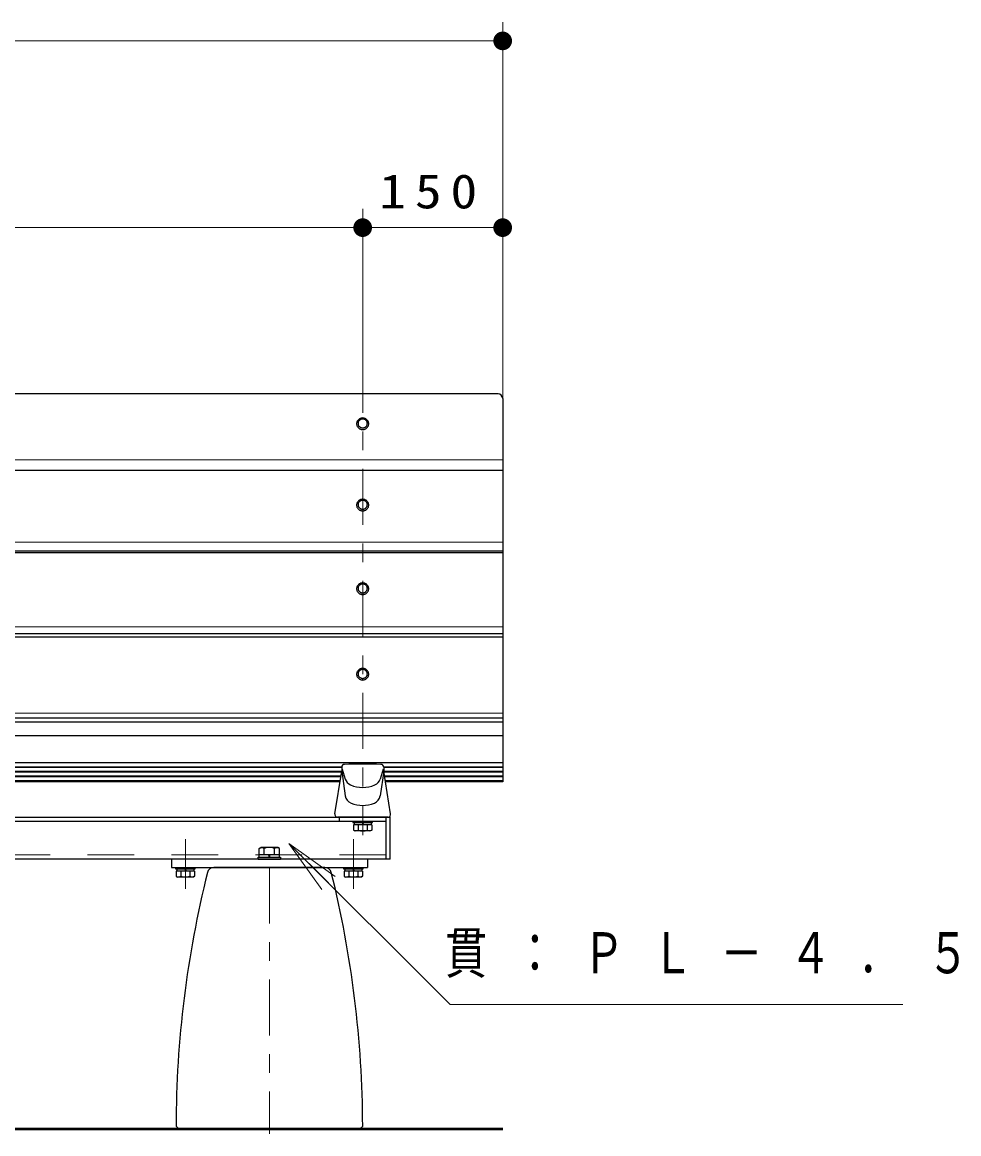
# Model space of a CAD drawing. Units: millimetres on the paper, scale 1:20. Extents: x -385 to 0, y 0 to 267.
# Drawn here: x -254.2 to -204, y 116.2 to 175.7 of the extents above; entities that cross this region are included whole.
import ezdxf

# ---------------------------------------------------------------- set-up
doc = ezdxf.new("R2010")
doc.units = ezdxf.units.MM
doc.linetypes.add('USER1', pattern=[4.5, 2.5, -2])
doc.linetypes.add('USER2', pattern=[6, 3, -1, 1, -1])
doc.layers.add('1_20', color=7, linetype='Continuous', lineweight=25)
doc.styles.add('ＭＳ ゴシック', font='')
doc.styles.get('ＭＳ ゴシック').set_extended_font_data('MS Gothic')

# ---------------------------------------------------------------- blocks, each defined once
blk = doc.blocks.new('filled_dot')
at = {"color": 0, "linetype": 'Continuous', "lineweight": -2, "const_width": 1.25}
blk.add_lwpolyline([(-0.625, 0, 1), (0.625, 0, 1)], format="xyb", close=True, dxfattribs=at)

msp = doc.modelspace()

# ---------------------------------------------------------------- linework, layer by layer
at = {"layer": '1_20', "lineweight": 13}
for p, q in [((-228.425, 155.032), (-228.425, 175.703)), ((-288.425, 174.703), (-228.425, 174.703)), ((-235.925, 157.153), (-235.925, 165.703)), ((-280.925, 164.703), (-235.925, 164.703)), ((-235.925, 164.703), (-228.425, 164.703)), ((-228.425, 152.272), (-288.425, 152.272)), ((-228.425, 147.856), (-288.425, 147.856)), ((-228.425, 143.325), (-288.425, 143.325)), ((-228.425, 138.706), (-288.425, 138.706)), ((-237.05, 135.792), (-258.425, 135.792)), ((-228.425, 135.792), (-234.8, 135.792)), ((-237.05, 135.543), (-258.425, 135.543)), ((-237.099, 135.295), (-258.425, 135.295)), ((-228.425, 135.543), (-234.791, 135.543)), ((-228.425, 135.295), (-234.751, 135.295)), ((-238.105, 129.253), (-239.873, 131.728)), ((-239.873, 131.728), (-237.398, 129.96)), ((-239.873, 131.728), (-237.752, 129.607))]:
    msp.add_line(p, q, dxfattribs=at)
at = {"layer": '1_20', "linetype": 'USER2', "lineweight": 13}
for p, q in [((-235.925, 157.783), (-235.925, 132.21)), ((-240.925, 130.44), (-240.925, 116.177))]:
    msp.add_line(p, q, dxfattribs=at)
at = {"layer": '1_20'}
for p, q in [((-228.675, 155.8), (-288.175, 155.8)), ((-228.425, 155.55), (-228.425, 135.028)), ((-228.425, 151.694), (-288.425, 151.694)), ((-228.425, 147.374), (-288.425, 147.374)), ((-228.425, 147.29), (-288.425, 147.29)), ((-228.425, 142.945), (-288.425, 142.945)), ((-228.425, 142.777), (-288.425, 142.777)), ((-228.425, 138.429), (-288.425, 138.429)), ((-228.425, 138.222), (-288.425, 138.222)), ((-228.425, 137.487), (-288.425, 137.487)), ((-228.425, 136.04), (-288.425, 136.04)), ((-237.05, 135.818), (-258.425, 135.818)), ((-228.425, 135.818), (-234.8, 135.818)), ((-237.05, 135.569), (-258.425, 135.569)), ((-237.095, 135.321), (-258.425, 135.321)), ((-228.425, 135.569), (-234.795, 135.569)), ((-228.425, 135.321), (-234.755, 135.321)), ((-237.135, 135.072), (-258.425, 135.072)), ((-237.143, 135.028), (-258.425, 135.028)), ((-228.425, 135.072), (-234.714, 135.072)), ((-228.425, 135.028), (-234.707, 135.028)), ((-236.45, 132.915), (-235.4, 132.915)), ((-236.45, 132.915), (-236.45, 132.84)), ((-236.45, 132.84), (-235.4, 132.84)), ((-236.385, 132.84), (-236.385, 132.715)), ((-235.465, 132.84), (-236.385, 132.84)), ((-235.958, 132.84), (-235.925, 132.715)), ((-235.925, 132.84), (-235.891, 132.715)), ((-235.465, 132.84), (-235.465, 132.715)), ((-235.4, 132.84), (-235.4, 132.915)), ((-235.465, 132.715), (-236.385, 132.715)), ((-241.525, 130.89), (-241.525, 130.99)), ((-241.525, 130.99), (-240.325, 130.99)), ((-241.473, 131.458), (-241.375, 131.515)), ((-241.473, 131.14), (-241.473, 131.458)), ((-241.462, 130.99), (-241.462, 131.14)), ((-241.462, 131.14), (-240.387, 131.14)), ((-241.462, 130.99), (-240.387, 130.99)), ((-240.475, 131.515), (-241.375, 131.515)), ((-241.199, 131.14), (-241.199, 131.458)), ((-240.925, 130.99), (-240.965, 131.14)), ((-240.885, 130.99), (-240.925, 131.14)), ((-240.651, 131.14), (-240.651, 131.458)), ((-240.376, 131.458), (-240.475, 131.515)), ((-240.387, 130.99), (-240.387, 131.14)), ((-240.376, 131.14), (-240.376, 131.458)), ((-240.325, 130.99), (-240.325, 130.89)), ((-245.95, 130.44), (-244.9, 130.44)), ((-245.95, 130.44), (-245.95, 130.365)), ((-245.95, 130.365), (-244.9, 130.365)), ((-245.885, 130.365), (-245.885, 130.24)), ((-244.965, 130.365), (-245.885, 130.365)), ((-245.458, 130.365), (-245.425, 130.24)), ((-245.425, 130.365), (-245.391, 130.24)), ((-244.965, 130.365), (-244.965, 130.24)), ((-244.9, 130.365), (-244.9, 130.44)), ((-237.948, 130.44), (-243.902, 130.44)), ((-241.525, 130.89), (-240.325, 130.89)), ((-241.375, 130.44), (-240.475, 130.44)), ((-236.95, 130.44), (-235.9, 130.44)), ((-236.95, 130.44), (-236.95, 130.365)), ((-236.95, 130.365), (-235.9, 130.365)), ((-236.885, 130.365), (-236.885, 130.24)), ((-235.965, 130.365), (-236.885, 130.365)), ((-236.458, 130.365), (-236.425, 130.24)), ((-236.425, 130.365), (-236.391, 130.24)), ((-235.965, 130.365), (-235.965, 130.24)), ((-235.9, 130.365), (-235.9, 130.44)), ((-244.965, 130.24), (-245.885, 130.24)), ((-235.965, 130.24), (-236.885, 130.24)), ((-245.775, 116.44), (-245.925, 116.59)), ((-236.075, 116.44), (-245.775, 116.44)), ((-236.075, 116.44), (-235.925, 116.59))]:
    msp.add_line(p, q, dxfattribs=at)
at = {"layer": '1_20', "color": 190}
for p, q in [((-237.05, 135.81), (-237.05, 135.596)), ((-234.8, 135.81), (-234.8, 135.596)), ((-237.423, 133.314), (-237.05, 135.596)), ((-237.05, 135.596), (-236.856, 134.271)), ((-237.022, 135.71), (-236.86, 135.173)), ((-234.8, 135.596), (-234.994, 134.271)), ((-234.827, 135.71), (-234.99, 135.173)), ((-234.427, 133.314), (-234.8, 135.596)), ((-234.575, 133.14), (-237.275, 133.14))]:
    msp.add_line(p, q, dxfattribs=at)
at = {"layer": '1_20', "color": 4, "linetype": 'USER2', "lineweight": 13}
for p, q in [((-235.925, 133.515), (-235.925, 132.174)), ((-245.425, 131.96), (-245.425, 129.297)), ((-236.425, 131.96), (-236.425, 129.297)), ((-245.425, 131.49), (-245.425, 130.149)), ((-236.425, 131.49), (-236.425, 130.149))]:
    msp.add_line(p, q, dxfattribs=at)
at = {"layer": '1_20', "color": 4}
for p, q in [((-282.4, 133.14), (-234.45, 133.14)), ((-282.175, 132.915), (-234.675, 132.915)), ((-237.175, 132.915), (-237.175, 133.14)), ((-234.675, 130.89), (-234.675, 133.14)), ((-234.45, 130.89), (-234.45, 133.14)), ((-234.45, 130.89), (-282.4, 130.89)), ((-246.175, 130.89), (-246.175, 130.44)), ((-235.675, 130.89), (-246.175, 130.89)), ((-246.175, 130.44), (-235.675, 130.44)), ((-235.675, 130.89), (-235.675, 130.44))]:
    msp.add_line(p, q, dxfattribs=at)
at = {"layer": '1_20', "color": 131}
for p, q in [((-236.416, 132.715), (-236.416, 132.44)), ((-235.434, 132.715), (-236.416, 132.715)), ((-236.416, 132.44), (-236.337, 132.395)), ((-235.512, 132.395), (-236.337, 132.395)), ((-236.17, 132.715), (-236.17, 132.44)), ((-235.679, 132.715), (-235.679, 132.44)), ((-235.434, 132.44), (-235.512, 132.395)), ((-235.434, 132.715), (-235.434, 132.44)), ((-245.916, 130.24), (-245.916, 129.965)), ((-244.934, 130.24), (-245.916, 130.24)), ((-245.916, 129.965), (-245.837, 129.92)), ((-245.012, 129.92), (-245.837, 129.92)), ((-245.67, 130.24), (-245.67, 129.965)), ((-245.179, 130.24), (-245.179, 129.965)), ((-244.934, 129.965), (-245.012, 129.92)), ((-244.934, 130.24), (-244.934, 129.965)), ((-236.916, 130.24), (-236.916, 129.965)), ((-235.934, 130.24), (-236.916, 130.24)), ((-236.916, 129.965), (-236.837, 129.92)), ((-236.012, 129.92), (-236.837, 129.92)), ((-236.67, 130.24), (-236.67, 129.965)), ((-236.179, 130.24), (-236.179, 129.965)), ((-235.934, 129.965), (-236.012, 129.92)), ((-235.934, 130.24), (-235.934, 129.965))]:
    msp.add_line(p, q, dxfattribs=at)
at = {"layer": '1_20', "color": 4, "linetype": 'USER1', "lineweight": 13}
msp.add_line((-234.675, 131.115), (-282.175, 131.115), dxfattribs=at)
at = {"layer": '1_20', "lineweight": 50}
msp.add_line((-288.425, 116.44), (-228.425, 116.44), dxfattribs=at)
at = {"layer": '1_20', "color": 4}
for points in [[(-236.25, 154.2), (-236.249, 154.173), (-236.245, 154.146), (-236.239, 154.12), (-236.23, 154.094), (-236.219, 154.069), (-236.206, 154.045), (-236.191, 154.023), (-236.174, 154.001), (-236.155, 153.981), (-236.134, 153.963), (-236.111, 153.947), (-236.087, 153.932), (-236.062, 153.92), (-236.036, 153.909), (-236.009, 153.901), (-235.981, 153.895), (-235.953, 153.892), (-235.925, 153.891), (-235.896, 153.892), (-235.868, 153.895), (-235.841, 153.901), (-235.814, 153.909), (-235.787, 153.92), (-235.762, 153.932), (-235.738, 153.947), (-235.716, 153.963), (-235.695, 153.981), (-235.676, 154.001), (-235.659, 154.023), (-235.643, 154.045), (-235.63, 154.069), (-235.619, 154.094), (-235.611, 154.12), (-235.605, 154.146), (-235.601, 154.173), (-235.6, 154.2), (-235.601, 154.227), (-235.605, 154.254), (-235.611, 154.28), (-235.619, 154.306), (-235.63, 154.33), (-235.643, 154.354), (-235.659, 154.377), (-235.676, 154.399), (-235.695, 154.418), (-235.716, 154.437), (-235.738, 154.453), (-235.762, 154.468), (-235.787, 154.48), (-235.814, 154.49), (-235.841, 154.498), (-235.868, 154.504), (-235.896, 154.508), (-235.925, 154.509), (-235.953, 154.508), (-235.981, 154.504), (-236.009, 154.498), (-236.036, 154.49), (-236.062, 154.48), (-236.087, 154.468), (-236.111, 154.453), (-236.134, 154.437), (-236.155, 154.418), (-236.174, 154.399), (-236.191, 154.377), (-236.206, 154.354), (-236.219, 154.33), (-236.23, 154.306), (-236.239, 154.28), (-236.245, 154.254), (-236.249, 154.227)], [(-236.175, 154.215), (-236.174, 154.195), (-236.171, 154.174), (-236.166, 154.154), (-236.16, 154.134), (-236.151, 154.115), (-236.141, 154.096), (-236.13, 154.079), (-236.116, 154.062), (-236.102, 154.047), (-236.085, 154.033), (-236.068, 154.021), (-236.05, 154.009), (-236.03, 154), (-236.01, 153.992), (-235.989, 153.986), (-235.968, 153.981), (-235.947, 153.978), (-235.925, 153.978), (-235.903, 153.978), (-235.881, 153.981), (-235.86, 153.986), (-235.839, 153.992), (-235.819, 154), (-235.8, 154.009), (-235.781, 154.021), (-235.764, 154.033), (-235.748, 154.047), (-235.733, 154.062), (-235.72, 154.079), (-235.708, 154.096), (-235.698, 154.115), (-235.69, 154.134), (-235.683, 154.154), (-235.679, 154.174), (-235.676, 154.195), (-235.675, 154.215), (-235.676, 154.236), (-235.679, 154.257), (-235.683, 154.277), (-235.69, 154.297), (-235.698, 154.316), (-235.708, 154.334), (-235.72, 154.352), (-235.733, 154.368), (-235.748, 154.383), (-235.764, 154.397), (-235.781, 154.41), (-235.8, 154.421), (-235.819, 154.431), (-235.839, 154.439), (-235.86, 154.445), (-235.881, 154.449), (-235.903, 154.452), (-235.925, 154.453), (-235.947, 154.452), (-235.968, 154.449), (-235.989, 154.445), (-236.01, 154.439), (-236.03, 154.431), (-236.05, 154.421), (-236.068, 154.41), (-236.085, 154.397), (-236.102, 154.383), (-236.116, 154.368), (-236.13, 154.352), (-236.141, 154.334), (-236.151, 154.316), (-236.16, 154.297), (-236.166, 154.277), (-236.171, 154.257), (-236.174, 154.236)], [(-236.25, 149.847), (-236.249, 149.82), (-236.245, 149.793), (-236.239, 149.767), (-236.23, 149.741), (-236.219, 149.716), (-236.206, 149.692), (-236.191, 149.669), (-236.174, 149.648), (-236.155, 149.628), (-236.134, 149.61), (-236.111, 149.593), (-236.087, 149.579), (-236.062, 149.567), (-236.036, 149.556), (-236.009, 149.548), (-235.981, 149.542), (-235.953, 149.539), (-235.925, 149.538), (-235.896, 149.539), (-235.868, 149.542), (-235.841, 149.548), (-235.814, 149.556), (-235.787, 149.567), (-235.762, 149.579), (-235.738, 149.593), (-235.716, 149.61), (-235.695, 149.628), (-235.676, 149.648), (-235.659, 149.669), (-235.643, 149.692), (-235.63, 149.716), (-235.619, 149.741), (-235.611, 149.767), (-235.605, 149.793), (-235.601, 149.82), (-235.6, 149.847), (-235.601, 149.874), (-235.605, 149.9), (-235.611, 149.927), (-235.619, 149.952), (-235.63, 149.977), (-235.643, 150.001), (-235.659, 150.024), (-235.676, 150.045), (-235.695, 150.065), (-235.716, 150.083), (-235.738, 150.1), (-235.762, 150.114), (-235.787, 150.127), (-235.814, 150.137), (-235.841, 150.145), (-235.868, 150.151), (-235.896, 150.155), (-235.925, 150.156), (-235.953, 150.155), (-235.981, 150.151), (-236.009, 150.145), (-236.036, 150.137), (-236.062, 150.127), (-236.087, 150.114), (-236.111, 150.1), (-236.134, 150.083), (-236.155, 150.065), (-236.174, 150.045), (-236.191, 150.024), (-236.206, 150.001), (-236.219, 149.977), (-236.23, 149.952), (-236.239, 149.927), (-236.245, 149.9), (-236.249, 149.874)], [(-236.175, 149.862), (-236.174, 149.841), (-236.171, 149.821), (-236.166, 149.801), (-236.16, 149.781), (-236.151, 149.762), (-236.141, 149.743), (-236.13, 149.726), (-236.116, 149.709), (-236.102, 149.694), (-236.085, 149.68), (-236.068, 149.667), (-236.05, 149.656), (-236.03, 149.647), (-236.01, 149.639), (-235.989, 149.632), (-235.968, 149.628), (-235.947, 149.625), (-235.925, 149.624), (-235.903, 149.625), (-235.881, 149.628), (-235.86, 149.632), (-235.839, 149.639), (-235.819, 149.647), (-235.8, 149.656), (-235.781, 149.667), (-235.764, 149.68), (-235.748, 149.694), (-235.733, 149.709), (-235.72, 149.726), (-235.708, 149.743), (-235.698, 149.762), (-235.69, 149.781), (-235.683, 149.801), (-235.679, 149.821), (-235.676, 149.841), (-235.675, 149.862), (-235.676, 149.883), (-235.679, 149.903), (-235.683, 149.924), (-235.69, 149.943), (-235.698, 149.963), (-235.708, 149.981), (-235.72, 149.999), (-235.733, 150.015), (-235.748, 150.03), (-235.764, 150.044), (-235.781, 150.057), (-235.8, 150.068), (-235.819, 150.078), (-235.839, 150.086), (-235.86, 150.092), (-235.881, 150.096), (-235.903, 150.099), (-235.925, 150.1), (-235.947, 150.099), (-235.968, 150.096), (-235.989, 150.092), (-236.01, 150.086), (-236.03, 150.078), (-236.05, 150.068), (-236.068, 150.057), (-236.085, 150.044), (-236.102, 150.03), (-236.116, 150.015), (-236.13, 149.999), (-236.141, 149.981), (-236.151, 149.963), (-236.16, 149.943), (-236.166, 149.924), (-236.171, 149.903), (-236.174, 149.883)], [(-236.25, 145.367), (-236.249, 145.34), (-236.245, 145.313), (-236.239, 145.287), (-236.23, 145.261), (-236.219, 145.236), (-236.206, 145.212), (-236.191, 145.189), (-236.174, 145.168), (-236.155, 145.148), (-236.134, 145.13), (-236.111, 145.114), (-236.087, 145.099), (-236.062, 145.087), (-236.036, 145.076), (-236.009, 145.068), (-235.981, 145.062), (-235.953, 145.059), (-235.925, 145.058), (-235.896, 145.059), (-235.868, 145.062), (-235.841, 145.068), (-235.814, 145.076), (-235.787, 145.087), (-235.762, 145.099), (-235.738, 145.114), (-235.716, 145.13), (-235.695, 145.148), (-235.676, 145.168), (-235.659, 145.189), (-235.643, 145.212), (-235.63, 145.236), (-235.619, 145.261), (-235.611, 145.287), (-235.605, 145.313), (-235.601, 145.34), (-235.6, 145.367), (-235.601, 145.394), (-235.605, 145.42), (-235.611, 145.447), (-235.619, 145.472), (-235.63, 145.497), (-235.643, 145.521), (-235.659, 145.544), (-235.676, 145.565), (-235.695, 145.585), (-235.716, 145.604), (-235.738, 145.62), (-235.762, 145.634), (-235.787, 145.647), (-235.814, 145.657), (-235.841, 145.665), (-235.868, 145.671), (-235.896, 145.675), (-235.925, 145.676), (-235.953, 145.675), (-235.981, 145.671), (-236.009, 145.665), (-236.036, 145.657), (-236.062, 145.647), (-236.087, 145.634), (-236.111, 145.62), (-236.134, 145.604), (-236.155, 145.585), (-236.174, 145.565), (-236.191, 145.544), (-236.206, 145.521), (-236.219, 145.497), (-236.23, 145.472), (-236.239, 145.447), (-236.245, 145.42), (-236.249, 145.394)], [(-236.175, 145.382), (-236.174, 145.361), (-236.171, 145.341), (-236.166, 145.321), (-236.16, 145.301), (-236.151, 145.282), (-236.141, 145.263), (-236.13, 145.246), (-236.116, 145.229), (-236.102, 145.214), (-236.085, 145.2), (-236.068, 145.187), (-236.05, 145.176), (-236.03, 145.167), (-236.01, 145.159), (-235.989, 145.153), (-235.968, 145.148), (-235.947, 145.145), (-235.925, 145.144), (-235.903, 145.145), (-235.881, 145.148), (-235.86, 145.153), (-235.839, 145.159), (-235.819, 145.167), (-235.8, 145.176), (-235.781, 145.187), (-235.764, 145.2), (-235.748, 145.214), (-235.733, 145.229), (-235.72, 145.246), (-235.708, 145.263), (-235.698, 145.282), (-235.69, 145.301), (-235.683, 145.321), (-235.679, 145.341), (-235.676, 145.361), (-235.675, 145.382), (-235.676, 145.403), (-235.679, 145.424), (-235.683, 145.444), (-235.69, 145.464), (-235.698, 145.483), (-235.708, 145.501), (-235.72, 145.519), (-235.733, 145.535), (-235.748, 145.55), (-235.764, 145.564), (-235.781, 145.577), (-235.8, 145.588), (-235.819, 145.598), (-235.839, 145.606), (-235.86, 145.612), (-235.881, 145.616), (-235.903, 145.619), (-235.925, 145.62), (-235.947, 145.619), (-235.968, 145.616), (-235.989, 145.612), (-236.01, 145.606), (-236.03, 145.598), (-236.05, 145.588), (-236.068, 145.577), (-236.085, 145.564), (-236.102, 145.55), (-236.116, 145.535), (-236.13, 145.519), (-236.141, 145.501), (-236.151, 145.483), (-236.16, 145.464), (-236.166, 145.444), (-236.171, 145.424), (-236.174, 145.403)], [(-236.25, 140.786), (-236.249, 140.76), (-236.245, 140.733), (-236.239, 140.706), (-236.23, 140.681), (-236.219, 140.656), (-236.206, 140.632), (-236.191, 140.609), (-236.174, 140.588), (-236.155, 140.568), (-236.134, 140.55), (-236.111, 140.533), (-236.087, 140.519), (-236.062, 140.506), (-236.036, 140.496), (-236.009, 140.488), (-235.981, 140.482), (-235.953, 140.479), (-235.925, 140.477), (-235.896, 140.479), (-235.868, 140.482), (-235.841, 140.488), (-235.814, 140.496), (-235.787, 140.506), (-235.762, 140.519), (-235.738, 140.533), (-235.716, 140.55), (-235.695, 140.568), (-235.676, 140.588), (-235.659, 140.609), (-235.643, 140.632), (-235.63, 140.656), (-235.619, 140.681), (-235.611, 140.706), (-235.605, 140.733), (-235.601, 140.76), (-235.6, 140.786), (-235.601, 140.813), (-235.605, 140.84), (-235.611, 140.866), (-235.619, 140.892), (-235.63, 140.917), (-235.643, 140.941), (-235.659, 140.964), (-235.676, 140.985), (-235.695, 141.005), (-235.716, 141.023), (-235.738, 141.04), (-235.762, 141.054), (-235.787, 141.067), (-235.814, 141.077), (-235.841, 141.085), (-235.868, 141.091), (-235.896, 141.094), (-235.925, 141.096), (-235.953, 141.094), (-235.981, 141.091), (-236.009, 141.085), (-236.036, 141.077), (-236.062, 141.067), (-236.087, 141.054), (-236.111, 141.04), (-236.134, 141.023), (-236.155, 141.005), (-236.174, 140.985), (-236.191, 140.964), (-236.206, 140.941), (-236.219, 140.917), (-236.23, 140.892), (-236.239, 140.866), (-236.245, 140.84), (-236.249, 140.813)], [(-236.175, 140.802), (-236.174, 140.781), (-236.171, 140.761), (-236.166, 140.74), (-236.16, 140.721), (-236.151, 140.701), (-236.141, 140.683), (-236.13, 140.666), (-236.116, 140.649), (-236.102, 140.634), (-236.085, 140.62), (-236.068, 140.607), (-236.05, 140.596), (-236.03, 140.586), (-236.01, 140.579), (-235.989, 140.572), (-235.968, 140.568), (-235.947, 140.565), (-235.925, 140.564), (-235.903, 140.565), (-235.881, 140.568), (-235.86, 140.572), (-235.839, 140.579), (-235.819, 140.586), (-235.8, 140.596), (-235.781, 140.607), (-235.764, 140.62), (-235.748, 140.634), (-235.733, 140.649), (-235.72, 140.666), (-235.708, 140.683), (-235.698, 140.701), (-235.69, 140.721), (-235.683, 140.74), (-235.679, 140.761), (-235.676, 140.781), (-235.675, 140.802), (-235.676, 140.823), (-235.679, 140.843), (-235.683, 140.863), (-235.69, 140.883), (-235.698, 140.902), (-235.708, 140.921), (-235.72, 140.938), (-235.733, 140.955), (-235.748, 140.97), (-235.764, 140.984), (-235.781, 140.997), (-235.8, 141.008), (-235.819, 141.017), (-235.839, 141.025), (-235.86, 141.032), (-235.881, 141.036), (-235.903, 141.039), (-235.925, 141.04), (-235.947, 141.039), (-235.968, 141.036), (-235.989, 141.032), (-236.01, 141.025), (-236.03, 141.017), (-236.05, 141.008), (-236.068, 140.997), (-236.085, 140.984), (-236.102, 140.97), (-236.116, 140.955), (-236.13, 140.938), (-236.141, 140.921), (-236.151, 140.902), (-236.16, 140.883), (-236.166, 140.863), (-236.171, 140.843), (-236.174, 140.823)]]:
    msp.add_lwpolyline(points, close=True, dxfattribs=at)
at = {"layer": '1_20', "lineweight": 13}
msp.add_lwpolyline([(-239.873, 131.728), (-231.243, 123.097), (-206.997, 123.097)], dxfattribs=at)
at = {"layer": '1_20'}
for centre, radius, start, end in [((-228.675, 155.55), 0.25, 0, 90), ((-241.336, 131.221), 0.274, 60.00001, 119.99999), ((-240.925, 130.825), 0.69, 66.57346, 113.42654), ((-240.513, 131.221), 0.274, 60.00001, 119.99999), ((-243.902, 130.09), 0.35, 90, 166.02573), ((-237.948, 130.09), 0.35, 13.97427, 90), ((-189.05, 116.44), 56.875, 166.02573, 179.84909), ((-292.8, 116.44), 56.875, 0.15091, 13.97427)]:
    msp.add_arc(centre, radius, start, end, dxfattribs=at)
at = {"layer": '1_20', "color": 190}
for centre, radius, start, end in [((-236.9, 135.81), 0.15, 91.62387, 180), ((-235.925, 101.418), 34.556, 88.37613, 91.62387), ((-234.95, 135.81), 0.15, 0, 88.37613), ((-236.381, 135.318), 0.5, 196.80373, 246.74202), ((-235.468, 135.318), 0.5, 293.25798, 343.19626), ((-235.925, 136.38), 1.656, 246.74202, 293.25798), ((-236.361, 134.344), 0.5, 188.33609, 247.83332), ((-235.489, 134.344), 0.5, 292.16668, 351.66391), ((-235.925, 135.415), 1.656, 247.83332, 292.16668), ((-237.275, 133.29), 0.15, 170.7133, 270), ((-234.575, 133.29), 0.15, 270, 9.2867)]:
    msp.add_arc(centre, radius, start, end, dxfattribs=at)
at = {"layer": '1_20', "color": 131}
for centre, radius, start, end in [((-236.293, 132.653), 0.245, 240.00001, 299.99999), ((-235.925, 133.084), 0.689, 249.136, 290.864), ((-235.557, 132.653), 0.245, 240.00001, 299.99999), ((-245.793, 130.178), 0.245, 240.00001, 299.99999), ((-245.425, 130.609), 0.689, 249.136, 290.864), ((-245.057, 130.178), 0.245, 240.00001, 299.99999), ((-236.793, 130.178), 0.245, 240.00001, 299.99999), ((-236.425, 130.609), 0.689, 249.136, 290.864), ((-236.057, 130.178), 0.245, 240.00001, 299.99999)]:
    msp.add_arc(centre, radius, start, end, dxfattribs=at)

# ---------------------------------------------------------------- block references
at = {"layer": '1_20', "lineweight": 13, "xscale": 0.4, "yscale": 0.4, "rotation": 180}
for p in [(-228.425, 174.703), (-235.925, 164.703), (-228.425, 164.703)]:
    msp.add_blockref('filled_dot', p, dxfattribs=at)
at = {"layer": '1_20', "lineweight": 13, "xscale": 0.4, "yscale": 0.4}
msp.add_blockref('filled_dot', (-235.925, 164.703), dxfattribs=at)

# ---------------------------------------------------------------- texts
at = {"layer": '1_20', "style": 'ＭＳ ゴシック'}
for s, insert, char_height, attachment_point in [('\\T1.33;\\W1.15;150', (-232.175, 165.703), 1.833, 8), ('\\T1.64;\\W0.75;貫：ＰＬ－４．５', (-231.514, 125.747), 2.199, 4)]:
    msp.add_mtext(s, dxfattribs=dict(at, insert=insert, char_height=char_height, attachment_point=attachment_point))

doc.saveas('drawing.dxf')
